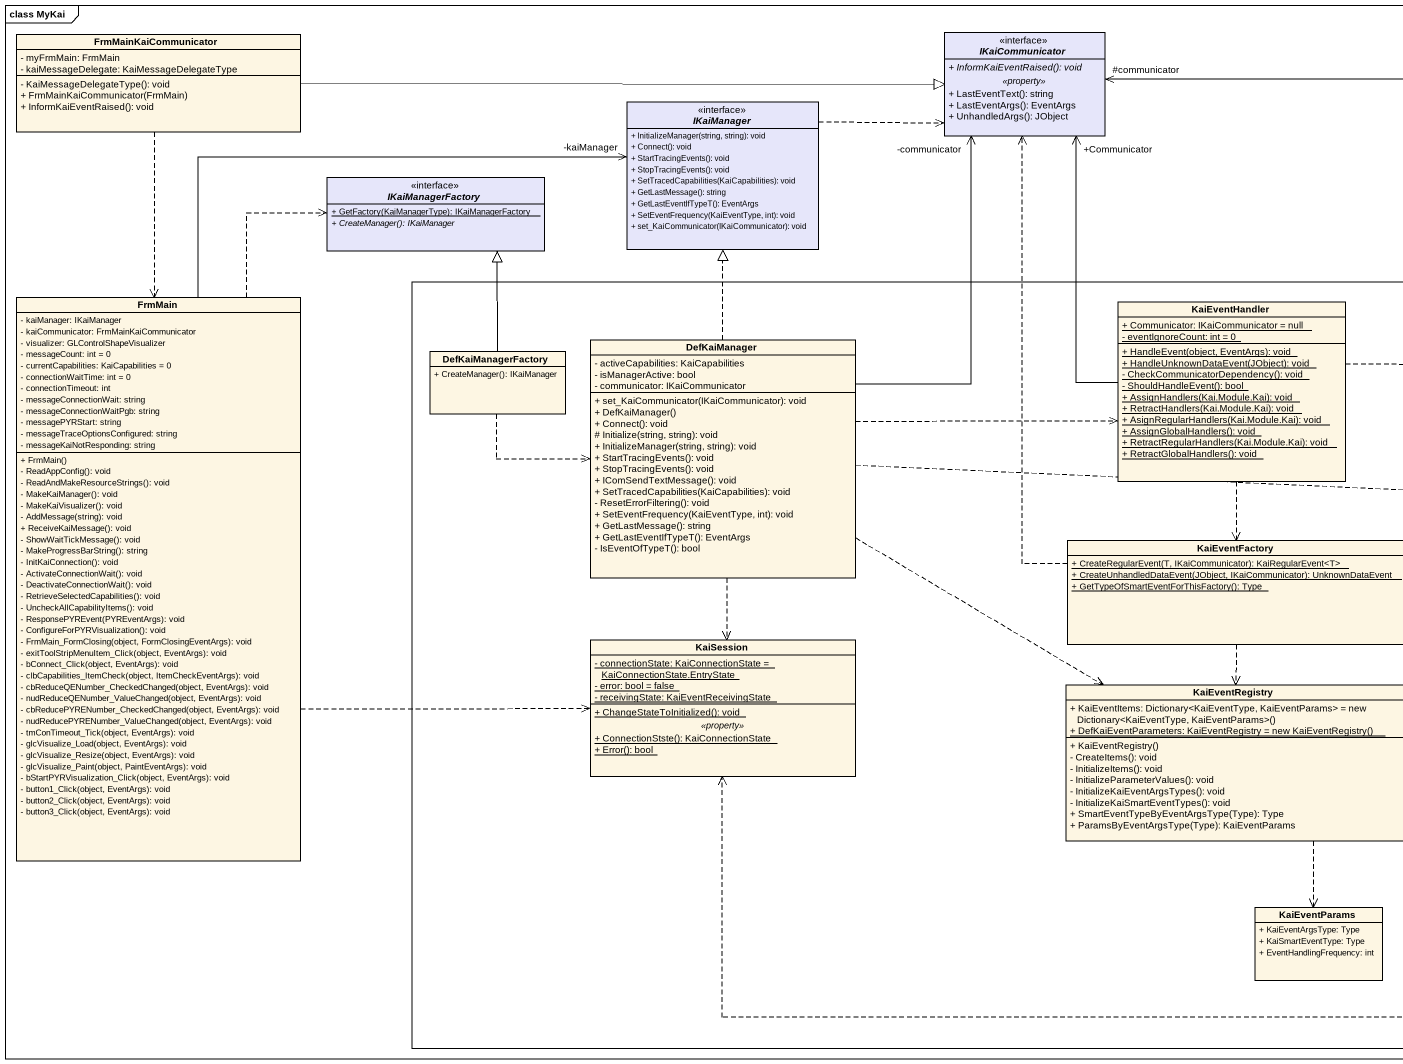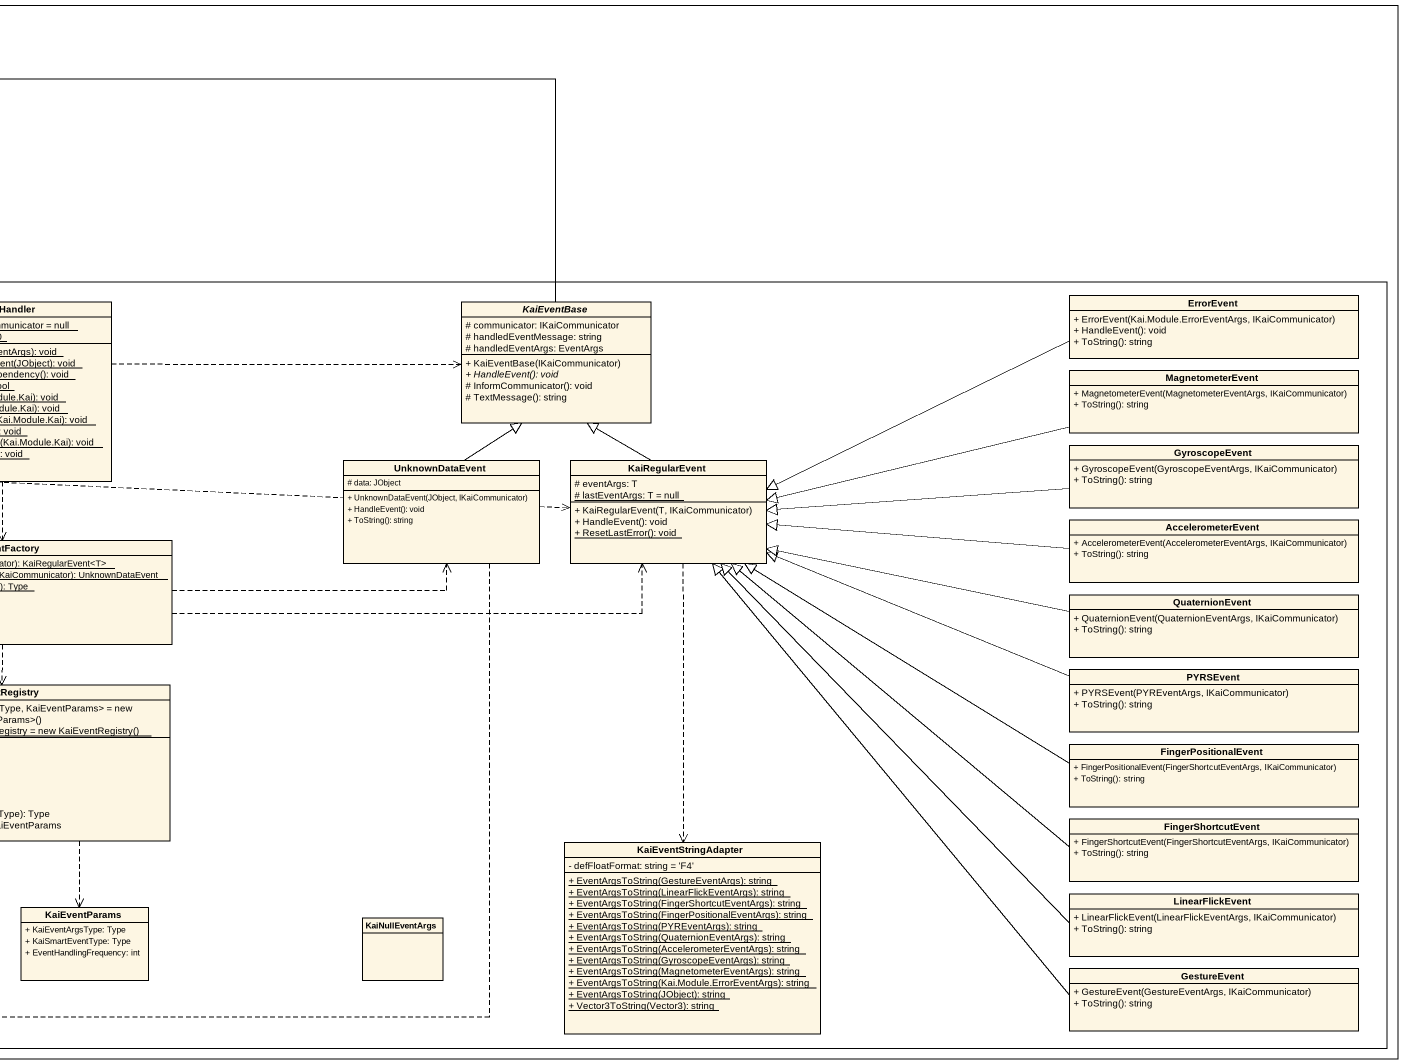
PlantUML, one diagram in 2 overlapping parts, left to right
@startuml
mainframe class MyKai
hide circle
hide empty members
skinparam classAttributeIconSize 0
class FrmMainKaiCommunicator {
  - myFrmMain: FrmMain
  - kaiMessageDelegate: KaiMessageDelegateType
  - KaiMessageDelegateType(): void
  + FrmMainKaiCommunicator(FrmMain)
  + InformKaiEventRaised(): void
}
abstract class IKaiCommunicator <<interface>> #E6E6FA {
  {abstract} + InformKaiEventRaised(): void
  .. <<property>> ..
  + LastEventText(): string
  + LastEventArgs(): EventArgs
  + UnhandledArgs(): JObject
}
interface IKaiManager #E6E6FA {
  + InitializeManager(string, string): void
  + Connect(): void
  + StartTracingEvents(): void
  + StopTracingEvents(): void
  + SetTracedCapabilities(KaiCapabilities): void
  + GetLastMessage(): string
  + GetLastEventIfTypeT(): EventArgs
  + SetEventFrequency(KaiEventType, int): void
  + set_KaiCommunicator(IKaiCommunicator): void
}
abstract class IKaiManagerFactory <<interface>> #E6E6FA {
  {static} + GetFactory(KaiManagerType): IKaiManagerFactory
  {abstract} + CreateManager(): IKaiManager
}
rectangle " " as rectangle1 {
  class KaiEventHandler {
    {static} + Communicator: IKaiCommunicator = null
    {static} - eventIgnoreCount: int = 0
    {static} + HandleEvent(object, EventArgs): void
    {static} + HandleUnknownDataEvent(JObject): void
    {static} - CheckCommunicatorDependency(): void
    {static} - ShouldHandleEvent(): bool
    {static} + AssignHandlers(Kai.Module.Kai): void
    {static} + RetractHandlers(Kai.Module.Kai): void
    {static} + AsignRegularHandlers(Kai.Module.Kai): void
    {static} + AssignGlobalHandlers(): void
    {static} + RetractRegularHandlers(Kai.Module.Kai): void
    {static} + RetractGlobalHandlers(): void
  }
  abstract class KaiEventBase {
    # communicator: IKaiCommunicator
    # handledEventMessage: string
    # handledEventArgs: EventArgs
    + KaiEventBase(IKaiCommunicator)
    {abstract} + HandleEvent(): void
    # InformCommunicator(): void
    # TextMessage(): string
  }
  class ErrorEvent {
    + ErrorEvent(Kai.Module.ErrorEventArgs, IKaiCommunicator)
    + HandleEvent(): void
    + ToString(): string
  }
  class DefKaiManagerFactory {
    + CreateManager(): IKaiManager
  }
  class DefKaiManager {
    - activeCapabilities: KaiCapabilities
    - isManagerActive: bool
    - communicator: IKaiCommunicator
    + set_KaiCommunicator(IKaiCommunicator): void
    + DefKaiManager()
    + Connect(): void
    # Initialize(string, string): void
    + InitializeManager(string, string): void
    + StartTracingEvents(): void
    + StopTracingEvents(): void
    + IComSendTextMessage(): void
    + SetTracedCapabilities(KaiCapabilities): void
    - ResetErrorFiltering(): void
    + SetEventFrequency(KaiEventType, int): void
    + GetLastMessage(): string
    + GetLastEventIfTypeT(): EventArgs
    - IsEventOfTypeT(): bool
  }
  class MagnetometerEvent {
    + MagnetometerEvent(MagnetometerEventArgs, IKaiCommunicator)
    + ToString(): string
  }
  class GyroscopeEvent {
    + GyroscopeEvent(GyroscopeEventArgs, IKaiCommunicator)
    + ToString(): string
  }
  class UnknownDataEvent {
    # data: JObject
    + UnknownDataEvent(JObject, IKaiCommunicator)
    + HandleEvent(): void
    + ToString(): string
  }
  class KaiRegularEvent {
    # eventArgs: T
    {static} # lastEventArgs: T = null
    + KaiRegularEvent(T, IKaiCommunicator)
    + HandleEvent(): void
    {static} + ResetLastError(): void
  }
  class AccelerometerEvent {
    + AccelerometerEvent(AccelerometerEventArgs, IKaiCommunicator)
    + ToString(): string
  }
  class KaiEventFactory {
    {static} + CreateRegularEvent(T, IKaiCommunicator): KaiRegularEvent<T>
    {static} + CreateUnhandledDataEvent(JObject, IKaiCommunicator): UnknownDataEvent
    {static} + GetTypeOfSmartEventForThisFactory(): Type
  }
  class QuaternionEvent {
    + QuaternionEvent(QuaternionEventArgs, IKaiCommunicator)
    + ToString(): string
  }
  class KaiSession {
    {static} - connectionState: KaiConnectionState = KaiConnectionState.EntryState
    {static} - error: bool = false
    {static} - receivingState: KaiEventReceivingState
    --
    {static} + ChangeStateToInitialized(): void
    .. <<property>> ..
    {static} + ConnectionStste(): KaiConnectionState
    {static} + Error(): bool
  }
  class KaiEventRegistry {
    {field} + KaiEventItems: Dictionary<KaiEventType, KaiEventParams> = new Dictionary<KaiEventType, KaiEventParams>()
    {static} {field} + DefKaiEventParameters: KaiEventRegistry = new KaiEventRegistry()
    + KaiEventRegistry()
    - CreateItems(): void
    - InitializeItems(): void
    - InitializeParameterValues(): void
    - InitializeKaiEventArgsTypes(): void
    - InitializeKaiSmartEventTypes(): void
    + SmartEventTypeByEventArgsType(Type): Type
    + ParamsByEventArgsType(Type): KaiEventParams
  }
  class PYRSEvent {
    + PYRSEvent(PYREventArgs, IKaiCommunicator)
    + ToString(): string
  }
  class FingerPositionalEvent {
    + FingerPositionalEvent(FingerShortcutEventArgs, IKaiCommunicator)
    + ToString(): string
  }
  class KaiEventStringAdapter {
    - defFloatFormat: string = 'F4'
    {static} + EventArgsToString(GestureEventArgs): string
    {static} + EventArgsToString(LinearFlickEventArgs): string
    {static} + EventArgsToString(FingerShortcutEventArgs): string
    {static} + EventArgsToString(FingerPositionalEventArgs): string
    {static} + EventArgsToString(PYREventArgs): string
    {static} + EventArgsToString(QuaternionEventArgs): string
    {static} + EventArgsToString(AccelerometerEventArgs): string
    {static} + EventArgsToString(GyroscopeEventArgs): string
    {static} + EventArgsToString(MagnetometerEventArgs): string
    {static} + EventArgsToString(Kai.Module.ErrorEventArgs): string
    {static} + EventArgsToString(JObject): string
    {static} + Vector3ToString(Vector3): string
  }
  class FingerShortcutEvent {
    + FingerShortcutEvent(FingerShortcutEventArgs, IKaiCommunicator)
    + ToString(): string
  }
  class LinearFlickEvent {
    + LinearFlickEvent(LinearFlickEventArgs, IKaiCommunicator)
    + ToString(): string
  }
  class KaiEventParams {
    + KaiEventArgsType: Type
    + KaiSmartEventType: Type
    + EventHandlingFrequency: int
  }
  class KaiNullEventArgs
  class GestureEvent {
    + GestureEvent(GestureEventArgs, IKaiCommunicator)
    + ToString(): string
  }
}
class FrmMain {
  - kaiManager: IKaiManager
  - kaiCommunicator: FrmMainKaiCommunicator
  - visualizer: GLControlShapeVisualizer
  - messageCount: int = 0
  - currentCapabilities: KaiCapabilities = 0
  - connectionWaitTime: int = 0
  - connectionTimeout: int
  - messageConnectionWait: string
  - messageConnectionWaitPgb: string
  - messagePYRStart: string
  - messageTraceOptionsConfigured: string
  - messageKaiNotResponding: string
  + FrmMain()
  - ReadAppConfig(): void
  - ReadAndMakeResourceStrings(): void
  - MakeKaiManager(): void
  - MakeKaiVisualizer(): void
  - AddMessage(string): void
  + ReceiveKaiMessage(): void
  - ShowWaitTickMessage(): void
  - MakeProgressBarString(): string
  - InitKaiConnection(): void
  - ActivateConnectionWait(): void
  - DeactivateConnectionWait(): void
  - RetrieveSelectedCapabilities(): void
  - UncheckAllCapabilityItems(): void
  - ResponsePYREvent(PYREventArgs): void
  - ConfigureForPYRVisualization(): void
  - FrmMain_FormClosing(object, FormClosingEventArgs): void
  - exitToolStripMenuItem_Click(object, EventArgs): void
  - bConnect_Click(object, EventArgs): void
  - clbCapabilities_ItemCheck(object, ItemCheckEventArgs): void
  - cbReduceQENumber_CheckedChanged(object, EventArgs): void
  - nudReduceQENumber_ValueChanged(object, EventArgs): void
  - cbReducePYRENumber_CheckedChanged(object, EventArgs): void
  - nudReducePYRENumber_ValueChanged(object, EventArgs): void
  - tmConTimeout_Tick(object, EventArgs): void
  - glcVisualize_Load(object, EventArgs): void
  - glcVisualize_Resize(object, EventArgs): void
  - glcVisualize_Paint(object, PaintEventArgs): void
  - bStartPYRVisualization_Click(object, EventArgs): void
  - button1_Click(object, EventArgs): void
  - button2_Click(object, EventArgs): void
  - button3_Click(object, EventArgs): void
}
FrmMainKaiCommunicator -right-|> IKaiCommunicator
FrmMainKaiCommunicator ..> FrmMain
IKaiManager .right.> IKaiCommunicator
FrmMain -up-> "-kaiManager" IKaiManager
FrmMain .up.> IKaiManagerFactory
FrmMain .right.> KaiSession
KaiEventHandler -up-> "+Communicator" IKaiCommunicator
KaiEventHandler .right.> KaiEventBase
KaiEventHandler ..> KaiEventFactory
KaiEventBase -left-> "#communicator" IKaiCommunicator
ErrorEvent -left-|> KaiRegularEvent
DefKaiManagerFactory -up-|> IKaiManagerFactory
DefKaiManagerFactory .right.> DefKaiManager
DefKaiManager -up-> "-communicator" IKaiCommunicator
DefKaiManager .up.|> IKaiManager
DefKaiManager .right.> KaiEventHandler
DefKaiManager .right.> KaiRegularEvent
DefKaiManager ..> KaiSession
DefKaiManager .right.> KaiEventRegistry
MagnetometerEvent -left-|> KaiRegularEvent
GyroscopeEvent -left-|> KaiRegularEvent
UnknownDataEvent -up-|> KaiEventBase
UnknownDataEvent .left.> KaiSession
KaiRegularEvent -up-|> KaiEventBase
KaiRegularEvent ..> KaiEventStringAdapter
AccelerometerEvent -left-|> KaiRegularEvent
KaiEventFactory .up.> IKaiCommunicator
KaiEventFactory .right.> UnknownDataEvent
KaiEventFactory .right.> KaiRegularEvent
KaiEventFactory ..> KaiEventRegistry
QuaternionEvent -left-|> KaiRegularEvent
KaiEventRegistry ..> KaiEventParams
PYRSEvent -left-|> KaiRegularEvent
FingerPositionalEvent -left-|> KaiRegularEvent
FingerShortcutEvent -up-|> KaiRegularEvent
LinearFlickEvent -up-|> KaiRegularEvent
GestureEvent -up-|> KaiRegularEvent
@enduml
